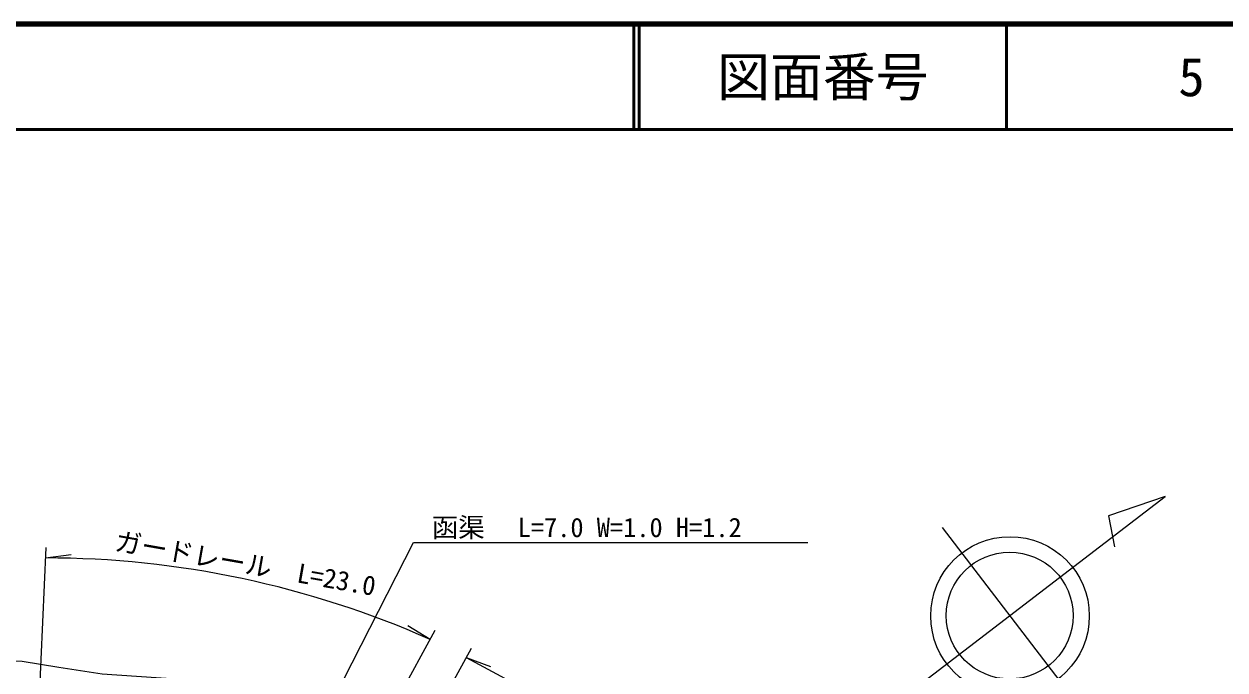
# Model space of a CAD drawing. Units: millimetres, scale not verified. Extents: x 40000 to 680000, y 20000 to 380000.
# Drawn here: x 451048 to 564665, y 318859 to 380000 of the extents above; entities that cross this region are included whole.
import ezdxf
from ezdxf.enums import TextEntityAlignment as Align

# ---------------------------------------------------------------- set-up
doc = ezdxf.new("R2010")
doc.units = ezdxf.units.MM
doc.header["$LTSCALE"] = 1000
for name, color, linetype, lineweight in [('M-BGD', 7, 'Continuous', 13), ('M-BMK-SRVR', 3, 'Continuous', 13), ('M-STR-HTXT', 7, 'Continuous', 13), ('M-TTL', 2, 'Continuous', 140), ('M-TTL-LINE', 7, 'Continuous', 50)]:
    doc.layers.add(name, color=color, linetype=linetype, lineweight=lineweight)
doc.layers.add('M-TTL-TXT', color=7, linetype='Continuous')
doc.styles.add('ＭＳ ゴシック', font='')
doc.styles.get('ＭＳ ゴシック').set_extended_font_data('MS Gothic')

msp = doc.modelspace()

# ---------------------------------------------------------------- linework, layer by layer
at = {"layer": 'M-BGD'}
msp.add_lwpolyline([(435407, 317114), (440581, 318372), (447992, 319721), (450871, 319686), (454354, 319126), (458433, 318496), (465405, 318028), (475334, 317974), (479372, 317434), (483332, 316473), (489962, 314091), (494567, 311802), (498712, 308442), (504766, 299132), (511101, 288301)], dxfattribs=at)
at = {"layer": 'M-BMK-SRVR'}
for p, q in [((532798, 315183), (559001, 335290)), ((559001, 335290), (553640, 333453)), ((553640, 333453), (554205, 330505)), ((537909, 332340), (550693, 315680))]:
    msp.add_line(p, q, dxfattribs=at)
for centre, radius in [((544327, 323976), 7500), ((544301, 324010), 6000)]:
    msp.add_circle(centre, radius, dxfattribs=at)
at = {"layer": 'M-STR-HTXT'}
for p, q in [((469138, 294203), (487904, 330934)), ((487904, 330934), (525196, 330934)), ((451822, 301110), (453132, 330467)), ((453088, 329467), (455520, 329799)), ((489460, 321754), (487368, 323039)), ((474572, 294356), (489939, 322636)), ((478290, 293248), (493370, 320921)), ((492891, 320043), (526430, 301994)), ((492891, 320043), (495194, 319192))]:
    msp.add_line(p, q, dxfattribs=at)
msp.add_arc((453008, 239467), 90000, 66.10744, 89.94935, dxfattribs=at)
at = {"layer": 'M-TTL'}
msp.add_line((680000, 380000), (40000, 380000), dxfattribs=at)
at = {"layer": 'M-TTL-LINE'}
for p, q in [((508747, 380000), (508747, 370000)), ((509247, 380000), (509247, 370000)), ((543997, 380000), (543997, 370000)), ((40000, 370000), (680000, 370000))]:
    msp.add_line(p, q, dxfattribs=at)

# ---------------------------------------------------------------- texts
at = {"layer": 'M-STR-HTXT', "style": 'ＭＳ ゴシック'}
for s, p in [('函渠', (489626, 330884)), ('L=7.0 W=1.0 H=1.2', (497751, 330884))]:
    msp.add_text(s, height=1833, dxfattribs=at).set_placement(p, align=Align.BOTTOM_LEFT)
msp.add_text('ガードレール\u3000L=23.0', height=1833, rotation=350, dxfattribs=at).set_placement((471742, 327495), align=Align.BOTTOM_CENTER)
at = {"layer": 'M-TTL-TXT', "style": 'ＭＳ ゴシック'}
for s, p in [('図面番号', (526622, 375000)), ('5', (561497, 375000))]:
    msp.add_text(s, height=3666, dxfattribs=at).set_placement(p, align=Align.MIDDLE_CENTER)

doc.saveas('drawing.dxf')
